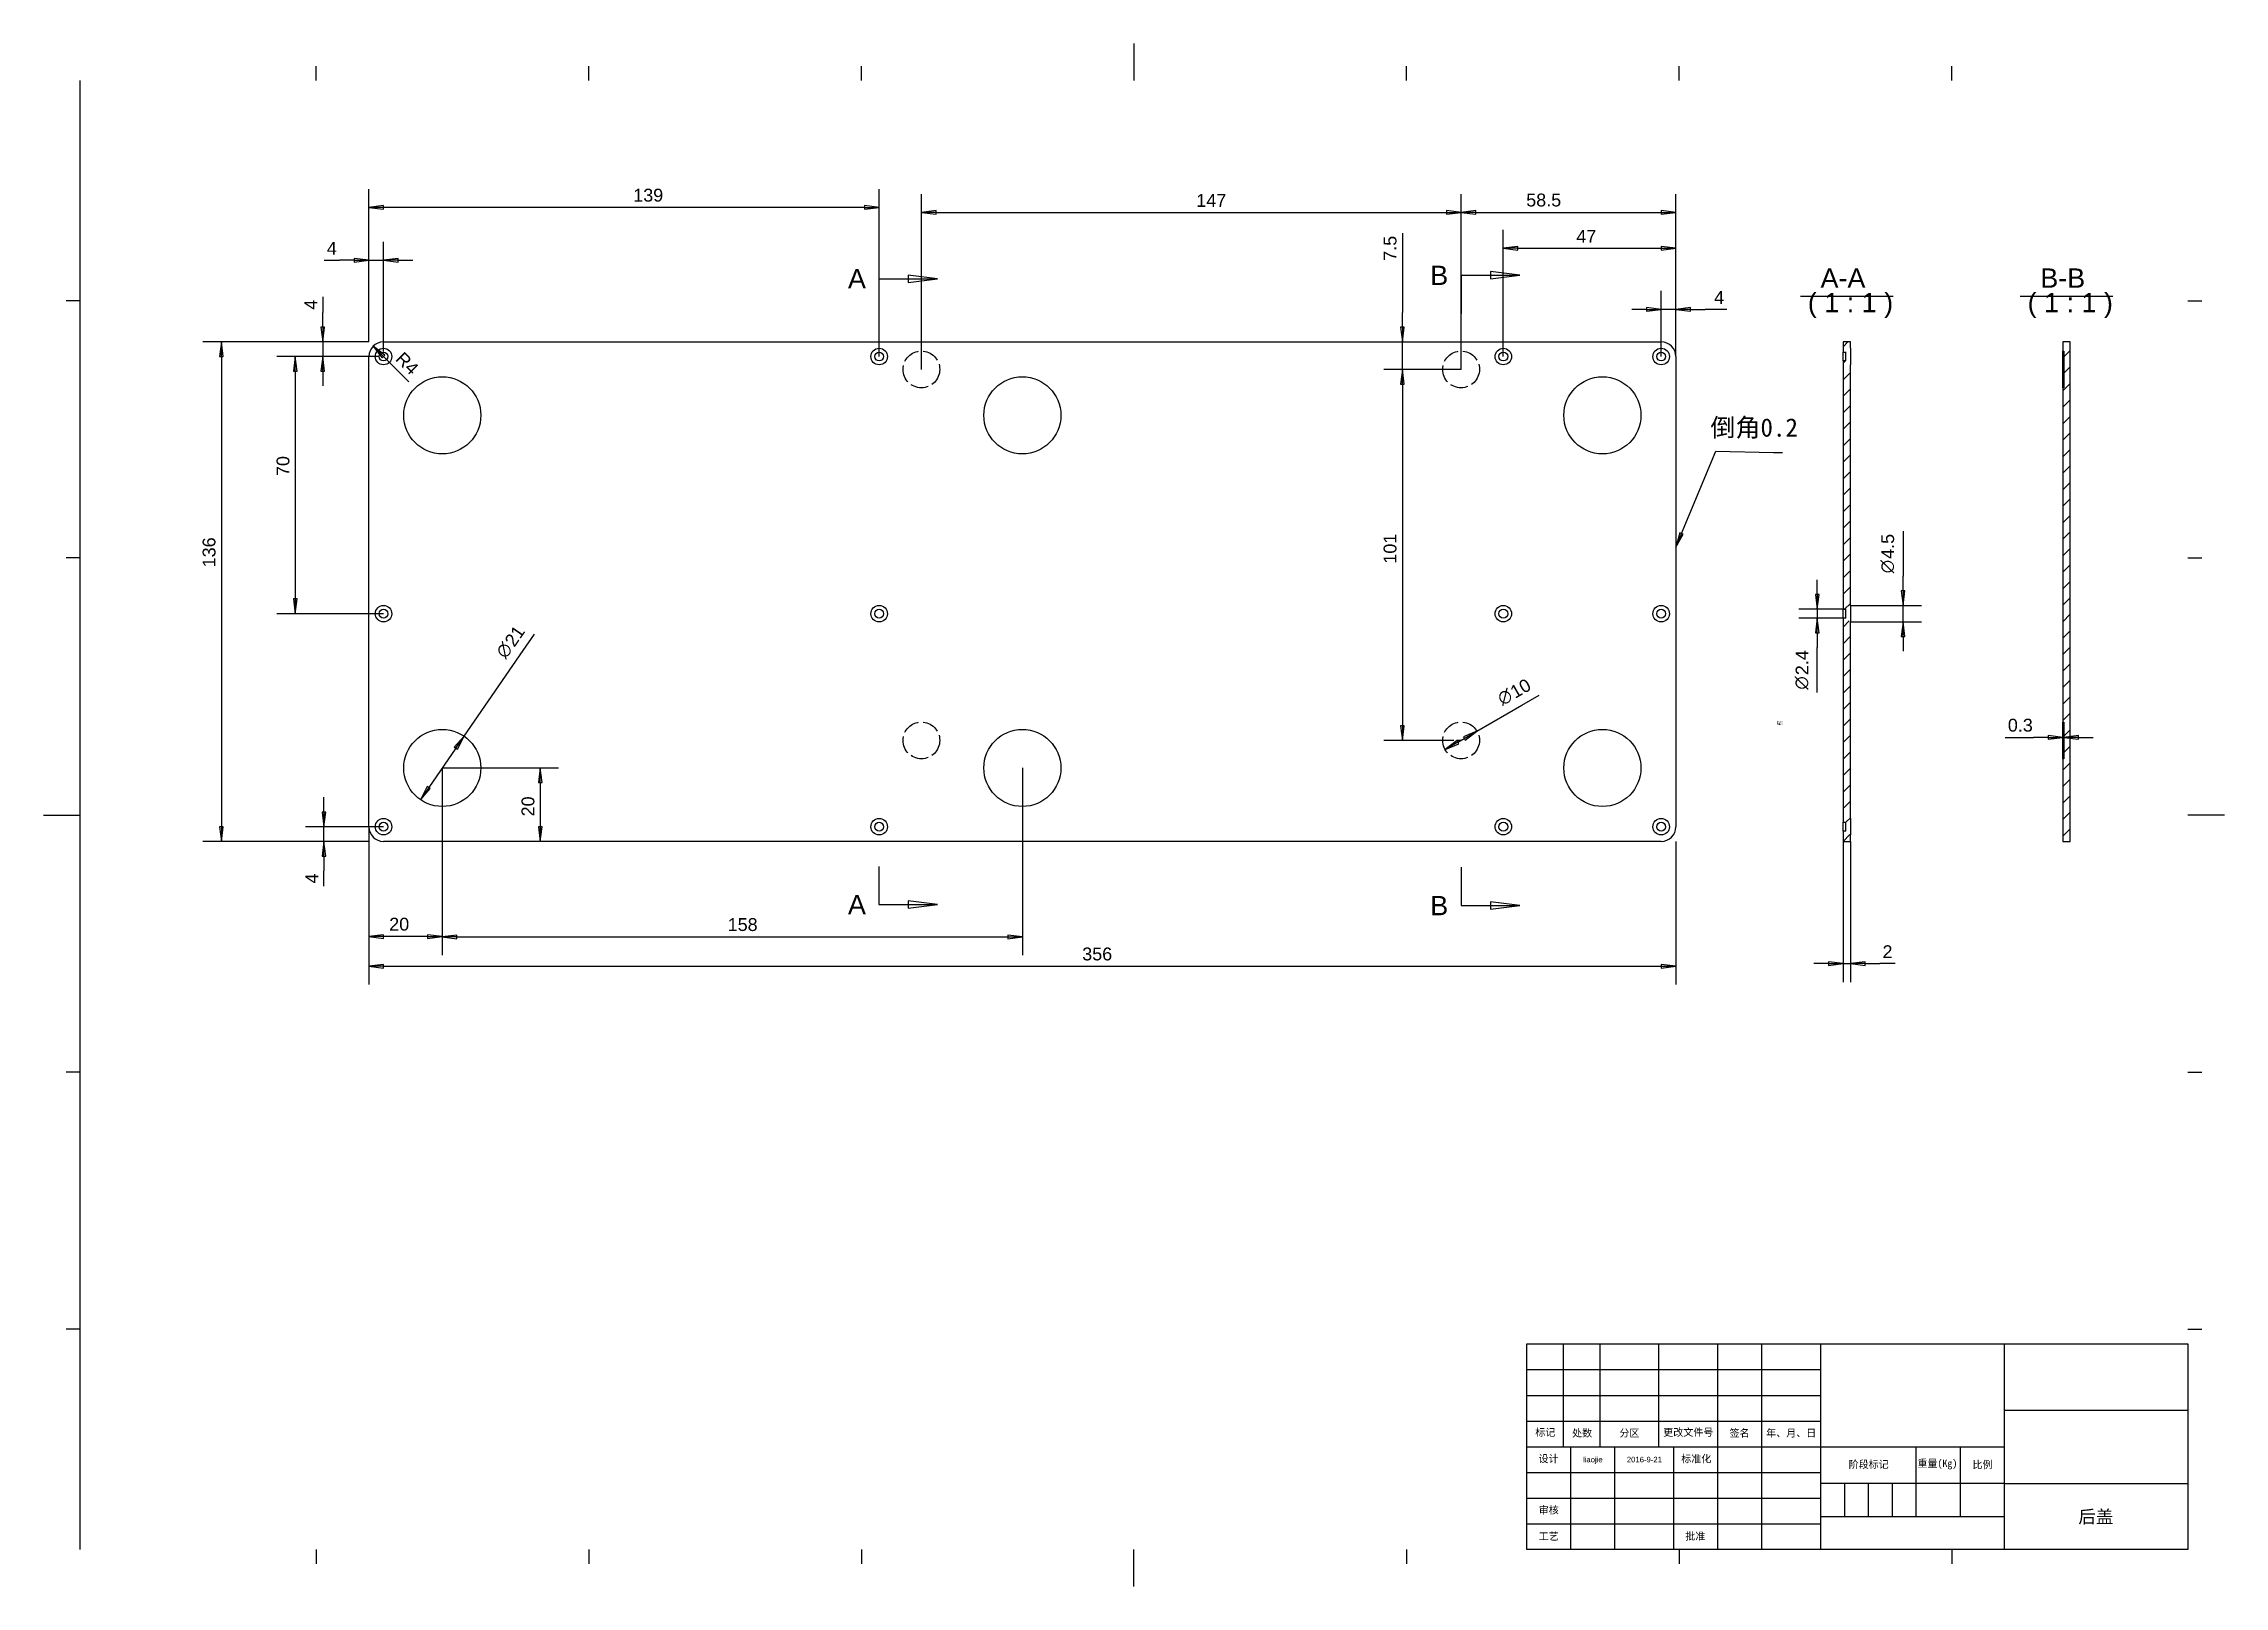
# Paper-space layout 'Layout1' of a CAD drawing. Extents: x 0 to 594, y 0 to 420.
import ezdxf
from ezdxf.enums import TextEntityAlignment as Align

# ---------------------------------------------------------------- set-up
doc = ezdxf.new("R2010")
doc.units = 0
doc.header["$LTSCALE"] = 0.4
doc.linetypes.add('ACAD_ISO02W100', pattern=[15, 12, -3])
doc.linetypes.add('ACAD_ISO04W100', pattern=[30, 24, -3, 0, -3])
doc.layers.get('0').update_dxf_attribs({"linetype": 'CONTINUOUS'})
for name, color, linetype in [('HATCH', 7, 'CONTINUOUS'), ('二维转换标题栏', 7, 'CONTINUOUS'), ('剖切线', 7, 'ACAD_ISO04W100'), ('可见边', 7, 'CONTINUOUS'), ('尺寸', 7, 'CONTINUOUS'), ('指引线', 7, 'CONTINUOUS'), ('草图线', 7, 'CONTINUOUS'), ('隐藏边', 7, 'ACAD_ISO02W100')]:
    doc.layers.add(name, color=color, linetype=linetype)
doc.styles.get("Standard").update_dxf_attribs({"font": 'ARIAL.TTF'})
doc.styles.add('当前-GB', font='ARIAL.TTF')
doc.styles.add('文本样式10', font='Aigdt___.ttf')
doc.styles.add('文本样式11', font='ARIAL.TTF')
doc.styles.add('文本样式7', font='ARIAL.TTF')
doc.styles.add('默认-GB', font='SimSun.ttf', dxfattribs={"height": 5})
pattern_1 = [(45, (0, 0), (-2.245064, 2.245064), [])]

# ---------------------------------------------------------------- blocks, each defined once
blk = doc.blocks.new('DEFAULT_BORDER')
at = {"layer": '草图线', "color": 7, "linetype": 'CONTINUOUS'}
for points in [[(297, 420), (297, 410)], [(10, 10), (10, 410)], [(74.25, 410), (74.25, 413.9)], [(148.5, 410), (148.5, 413.9)], [(222.75, 410), (222.75, 413.9)], [(371.25, 410), (371.25, 413.9)], [(445.5, 410), (445.5, 413.9)], [(519.75, 410), (519.75, 413.9)], [(10, 350), (6.1, 350)], [(584, 350), (587.9, 350)], [(10, 280), (6.1, 280)], [(584, 280), (587.9, 280)], [(0, 210), (10, 210)], [(594, 210), (584, 210)], [(10, 140), (6.1, 140)], [(584, 140), (587.9, 140)], [(10, 70), (6.1, 70)], [(584, 70), (587.9, 70)], [(74.25, 10), (74.25, 6.1)], [(148.5, 10), (148.5, 6.1)], [(222.75, 10), (222.75, 6.1)], [(297, 0), (297, 10)], [(371.25, 10), (371.25, 6.1)], [(445.5, 10), (445.5, 6.1)], [(519.75, 10), (519.75, 6.1)]]:
    blk.add_lwpolyline(points, dxfattribs=at).dxf.unprotected_set("ltscale", 0)
blk = doc.blocks.new('GB1', base_point=(288.82, 65.23))
at = {"layer": '二维转换标题栏', "linetype": 'CONTINUOUS'}
for p, q in [((198.82, 93.23), (378.82, 93.23)), ((198.82, 37.23), (198.82, 93.23)), ((208.82, 65.23), (208.82, 93.23)), ((218.82, 65.23), (218.82, 93.23)), ((234.82, 65.23), (234.82, 93.23)), ((250.82, 65.23), (250.82, 93.23)), ((262.82, 65.23), (262.82, 93.23)), ((278.82, 93.23), (278.82, 37.23)), ((328.82, 93.23), (328.82, 37.23)), ((378.82, 93.23), (378.82, 37.23)), ((198.82, 86.23), (278.82, 86.23)), ((198.82, 79.23), (278.82, 79.23)), ((198.82, 72.23), (278.82, 72.23)), ((328.82, 75.23), (378.82, 75.23)), ((198.82, 65.23), (278.82, 65.23)), ((210.82, 37.23), (210.82, 65.23)), ((222.82, 37.23), (222.82, 65.23)), ((238.82, 37.23), (238.82, 65.23)), ((250.82, 37.23), (250.82, 65.23)), ((262.82, 37.23), (262.82, 65.23)), ((278.82, 65.23), (328.82, 65.23)), ((304.82, 65.23), (304.82, 46.23)), ((316.82, 65.23), (316.82, 46.23)), ((198.82, 58.23), (278.82, 58.23)), ((328.82, 55.23), (278.82, 55.23)), ((285.32, 55.23), (285.32, 46.23)), ((291.82, 55.23), (291.82, 46.23)), ((298.32, 55.23), (298.32, 46.23)), ((328.82, 55.23), (378.82, 55.23)), ((198.82, 51.23), (278.82, 51.23)), ((198.82, 44.23), (278.82, 44.23)), ((278.82, 46.23), (328.82, 46.23)), ((378.82, 37.23), (198.82, 37.23))]:
    blk.add_line(p, q, dxfattribs=at)
at = {"color": 7, "style": '当前-GB'}
for tag, height, p in [('单位', 3.5, (353.82, 84.29)), ('名称', 3.5, (353.82, 65.32)), ('设计', 1.5, (216.8, 61.75)), ('创建日期', 1.5, (230.84, 61.75)), ('StandardBy', 1.5, (256.8, 61.77)), ('StandardDate', 1.5, (270.8, 61.77)), ('审核', 1.5, (216.72, 47.81)), ('审核日期', 1.5, (230.84, 47.89)), ('代号', 3.5, (353.82, 46.2)), ('工程批准', 1.5, (256.83, 40.87)), ('工程批准日期', 1.5, (270.79, 40.79))]:
    blk.add_attdef(tag, text='', height=height, dxfattribs=at).set_placement(p, align=Align.MIDDLE_CENTER)
at = {"layer": '二维转换标题栏', "color": 7, "attachment_point": 5, "style": '当前-GB'}
for s, insert, char_height, width in [('\\f宋体|b0|i0;\\W1.00;\\H2.0000;\\l标记\\fArial|b0|i0;\\W1.00;\\H1.4986;\\l', (203.86, 69.06), 1.4986, 9.7448), ('\\f宋体|b0|i0;\\W1.00;\\H2.0000;\\l处数\\fArial|b0|i0;\\W1.00;\\H1.4986;\\l', (213.88, 68.85), 1.4986, 9.8387), ('\\f宋体|b0|i0;\\W1.00;\\H2.0000;\\l分区\\fArial|b0|i0;\\W1.00;\\H1.4986;\\l', (226.76, 68.85), 1.4986, 15.5452), ('\\f宋体|b0|i0;\\W1.00;\\H2.0000;\\l更改文件号\\fArial|b0|i0;\\W1.00;\\H1.4986;\\l', (242.8, 69.05), 1.4986, 15.742), ('\\f宋体|b0|i0;\\W1.00;\\H2.0000;\\l签名\\fArial|b0|i0;\\W1.00;\\H1.4986;\\l', (256.77, 68.85), 1.4986, 11.8065), ('\\f宋体|b0|i0;\\W1.00;\\H2.0000;\\l年、月、日\\fArial|b0|i0;\\W1.00;\\H1.4986;\\l', (270.84, 68.85), 1.4986, 15.5452), ('\\f宋体|b0|i0;\\W1.00;\\H2.0000;\\l设计\\fArial|b0|i0;\\W1.00;\\H1.4986;\\l', (204.73, 61.86), 1.4986, 11.6097), ('\\f宋体|b0|i0;\\W1.00;\\H2.0000;\\l标准化\\fArial|b0|i0;\\W1.00;\\H1.4986;\\l', (244.97, 61.86), 1.4986, 11.8065), ('\\f宋体|b0|i0;\\W1.00;\\H2.0000;\\l阶段标记\\fArial|b0|i0;\\W1.00;\\H2.0066;\\l', (291.93, 60.32), 2.0066, 25.4993), ('\\f宋体|b0|i0;\\W1.00;\\H2.0000;\\l重量(Kg)\\fArial|b0|i0;\\W1.00;\\H2.0066;\\l', (310.65, 60.4), 2.0066, 11.62), ('\\f宋体|b0|i0;\\W1.00;\\H2.0000;\\l比例\\fArial|b0|i0;\\W1.00;\\H2.0066;\\l', (322.92, 60.24), 2.0066, 11.62), ('\\f宋体|b0|i0;\\W1.00;\\H2.0000;\\l审核\\fArial|b0|i0;\\W1.00;\\H1.4986;\\l', (204.78, 47.89), 1.4986, 11.62), ('\\f宋体|b0|i0;\\W1.00;\\H2.0000;\\l工艺\\fArial|b0|i0;\\W1.00;\\H1.4986;\\l', (204.78, 40.79), 1.4986, 11.62), ('\\f宋体|b0|i0;\\W1.00;\\H2.0000;\\l批准\\fArial|b0|i0;\\W1.00;\\H1.4986;\\l', (244.72, 40.79), 1.4986, 11.4586)]:
    blk.add_mtext(s, dxfattribs=dict(at, insert=insert, char_height=char_height, width=width))
blk = doc.blocks.new('二维转换剖视图0')
for points in [[(235.5, 355.01), (243.5, 356.01), (235.5, 357.01), (235.5, 355.01)], [(235.5, 184.61), (243.5, 185.61), (235.5, 186.61), (235.5, 184.61)]]:
    blk.add_solid(points)
at = {"layer": '剖切线', "linetype": 'CONTINUOUS'}
for p, q in [((243.5, 356.01), (235.5, 357.01)), ((235.5, 357.01), (235.5, 355.01)), ((227.5, 356.01), (227.5, 345.61)), ((227.5, 356.01), (235.5, 356.01)), ((235.5, 356.01), (243.5, 356.01)), ((235.5, 355.01), (243.5, 356.01)), ((227.5, 196.01), (227.5, 185.61)), ((227.5, 185.61), (235.5, 185.61)), ((243.5, 185.61), (235.5, 186.61)), ((235.5, 186.61), (235.5, 184.61)), ((235.5, 185.61), (243.5, 185.61)), ((235.5, 184.61), (243.5, 185.61))]:
    blk.add_line(p, q, dxfattribs=at).dxf.unprotected_set("ltscale", 0)
for points in [[(235.5, 355.01), (243.5, 356.01)], [(235.5, 184.61), (243.5, 185.61)]]:
    blk.add_lwpolyline(points, dxfattribs=at).dxf.unprotected_set("ltscale", 0)
blk = doc.blocks.new('二维转换符号1')
at = {"color": 18}
for points in [[(48.91, 334.81), (48.41, 338.81), (47.91, 334.81), (48.91, 334.81)], [(47.91, 206.81), (48.41, 202.81), (48.91, 206.81), (47.91, 206.81)]]:
    blk.add_solid(points, dxfattribs=at)
at = {"layer": '尺寸', "color": 7, "linetype": 'CONTINUOUS'}
for p, q in [((88.59, 338.81), (43.41, 338.81)), ((48.41, 338.81), (47.91, 334.81)), ((48.41, 334.81), (48.41, 338.81)), ((48.91, 334.81), (48.41, 338.81)), ((47.91, 334.81), (48.91, 334.81)), ((48.41, 334.81), (48.41, 206.81)), ((88.59, 202.81), (43.41, 202.81)), ((47.91, 206.81), (48.41, 202.81)), ((48.91, 206.81), (47.91, 206.81)), ((48.41, 206.81), (48.41, 202.81)), ((48.41, 202.81), (48.91, 206.81))]:
    blk.add_line(p, q, dxfattribs=at)
for points in [[(48.91, 334.81), (48.41, 338.81)], [(47.91, 206.81), (48.41, 202.81)]]:
    blk.add_lwpolyline(points, dxfattribs=at)
blk = doc.blocks.new('二维转换符号2')
at = {"color": 18}
for points in [[(92.59, 169.31), (88.59, 168.81), (92.59, 168.31), (92.59, 169.31)], [(440.59, 168.31), (444.59, 168.81), (440.59, 169.31), (440.59, 168.31)]]:
    blk.add_solid(points, dxfattribs=at)
at = {"layer": '尺寸', "color": 7, "linetype": 'CONTINUOUS'}
for p, q in [((88.59, 202.81), (88.59, 163.81)), ((444.59, 202.81), (444.59, 163.81)), ((92.59, 169.31), (88.59, 168.81)), ((92.59, 168.81), (88.59, 168.81)), ((88.59, 168.81), (92.59, 168.31)), ((92.59, 168.31), (92.59, 169.31)), ((92.59, 168.81), (440.59, 168.81)), ((444.59, 168.81), (440.59, 169.31)), ((440.59, 169.31), (440.59, 168.31)), ((440.59, 168.81), (444.59, 168.81)), ((440.59, 168.31), (444.59, 168.81))]:
    blk.add_line(p, q, dxfattribs=at)
for points in [[(92.59, 169.31), (88.59, 168.81)], [(440.59, 168.31), (444.59, 168.81)]]:
    blk.add_lwpolyline(points, dxfattribs=at)
blk = doc.blocks.new('二维转换符号3')
at = {"color": 18}
for points in [[(75.55, 342.81), (76.05, 338.81), (76.55, 342.81), (75.55, 342.81)], [(76.55, 330.81), (76.05, 334.81), (75.55, 330.81), (76.55, 330.81)]]:
    blk.add_solid(points, dxfattribs=at)
at = {"layer": '尺寸', "color": 7, "linetype": 'CONTINUOUS'}
for p, q in [((76.05, 351.03), (76.05, 346.81)), ((76.05, 342.81), (76.05, 346.81)), ((88.59, 338.81), (71.05, 338.81)), ((75.55, 342.81), (76.05, 338.81)), ((76.55, 342.81), (75.55, 342.81)), ((76.05, 342.81), (76.05, 338.81)), ((76.05, 338.81), (76.55, 342.81)), ((76.05, 338.81), (76.05, 334.81)), ((91.18, 334.81), (71.05, 334.81)), ((76.05, 334.81), (75.55, 330.81)), ((76.05, 330.81), (76.05, 334.81)), ((76.55, 330.81), (76.05, 334.81)), ((92.59, 334.81), (92.45, 334.81)), ((75.55, 330.81), (76.55, 330.81)), ((76.05, 330.81), (76.05, 326.81))]:
    blk.add_line(p, q, dxfattribs=at)
for points in [[(75.55, 342.81), (76.05, 338.81)], [(76.55, 330.81), (76.05, 334.81)]]:
    blk.add_lwpolyline(points, dxfattribs=at)
blk = doc.blocks.new('二维转换符号4')
at = {"color": 18}
for points in [[(75.83, 210.81), (76.33, 206.81), (76.83, 210.81), (75.83, 210.81)], [(76.83, 198.81), (76.33, 202.81), (75.83, 198.81), (76.83, 198.81)]]:
    blk.add_solid(points, dxfattribs=at)
at = {"layer": '尺寸', "color": 7, "linetype": 'CONTINUOUS'}
for p, q in [((76.33, 210.81), (76.33, 214.81)), ((75.83, 210.81), (76.33, 206.81)), ((76.83, 210.81), (75.83, 210.81)), ((76.33, 210.81), (76.33, 206.81)), ((76.33, 206.81), (76.83, 210.81)), ((92.59, 206.81), (71.33, 206.81)), ((88.59, 202.81), (71.33, 202.81)), ((76.33, 202.81), (75.83, 198.81)), ((76.33, 202.81), (76.33, 206.81)), ((76.33, 198.81), (76.33, 202.81)), ((76.83, 198.81), (76.33, 202.81)), ((75.83, 198.81), (76.83, 198.81)), ((76.33, 198.81), (76.33, 194.81)), ((76.33, 190.59), (76.33, 194.81))]:
    blk.add_line(p, q, dxfattribs=at)
for points in [[(75.83, 210.81), (76.33, 206.81)], [(76.83, 198.81), (76.33, 202.81)]]:
    blk.add_lwpolyline(points, dxfattribs=at)
blk = doc.blocks.new('二维转换符号5')
at = {"color": 18}
for points in [[(84.59, 360.53), (88.59, 361.03), (84.59, 361.53), (84.59, 360.53)], [(96.59, 361.53), (92.59, 361.03), (96.59, 360.53), (96.59, 361.53)]]:
    blk.add_solid(points, dxfattribs=at)
at = {"layer": '尺寸', "color": 7, "linetype": 'CONTINUOUS'}
for p, q in [((88.59, 338.81), (88.59, 366.03)), ((92.59, 336.23), (92.59, 366.03)), ((76.38, 361.03), (80.59, 361.03)), ((84.59, 361.03), (80.59, 361.03)), ((88.59, 361.03), (84.59, 361.53)), ((84.59, 361.53), (84.59, 360.53)), ((84.59, 361.03), (88.59, 361.03)), ((84.59, 360.53), (88.59, 361.03)), ((88.59, 361.03), (92.59, 361.03)), ((96.59, 361.53), (92.59, 361.03)), ((96.59, 361.03), (92.59, 361.03)), ((92.59, 361.03), (96.59, 360.53)), ((96.59, 360.53), (96.59, 361.53)), ((96.59, 361.03), (100.59, 361.03)), ((92.59, 334.81), (92.59, 334.95))]:
    blk.add_line(p, q, dxfattribs=at)
for points in [[(84.59, 360.53), (88.59, 361.03)], [(96.59, 361.53), (92.59, 361.03)]]:
    blk.add_lwpolyline(points, dxfattribs=at)
blk = doc.blocks.new('二维转换符号6')
at = {"color": 18}
for points in [[(436.59, 347.16), (440.59, 347.66), (436.59, 348.16), (436.59, 347.16)], [(448.59, 348.16), (444.59, 347.66), (448.59, 347.16), (448.59, 348.16)]]:
    blk.add_solid(points, dxfattribs=at)
at = {"layer": '尺寸', "color": 7, "linetype": 'CONTINUOUS'}
for p, q in [((440.59, 334.81), (440.59, 352.66)), ((444.59, 338.81), (444.59, 352.66)), ((436.59, 347.66), (432.59, 347.66)), ((440.59, 347.66), (436.59, 348.16)), ((436.59, 348.16), (436.59, 347.16)), ((436.59, 347.66), (440.59, 347.66)), ((436.59, 347.16), (440.59, 347.66)), ((444.59, 347.66), (440.59, 347.66)), ((448.59, 348.16), (444.59, 347.66)), ((448.59, 347.66), (444.59, 347.66)), ((444.59, 347.66), (448.59, 347.16)), ((448.59, 347.16), (448.59, 348.16)), ((448.59, 347.66), (452.59, 347.66)), ((458.49, 347.66), (452.59, 347.66))]:
    blk.add_line(p, q, dxfattribs=at)
for points in [[(436.59, 347.16), (440.59, 347.66)], [(448.59, 348.16), (444.59, 347.66)]]:
    blk.add_lwpolyline(points, dxfattribs=at)
blk = doc.blocks.new('二维转换符号7')
at = {"color": 18}
for points in [[(401.59, 364.78), (397.59, 364.28), (401.59, 363.78), (401.59, 364.78)], [(440.59, 363.78), (444.59, 364.28), (440.59, 364.78), (440.59, 363.78)]]:
    blk.add_solid(points, dxfattribs=at)
at = {"layer": '尺寸', "color": 7, "linetype": 'CONTINUOUS'}
for p, q in [((397.59, 334.81), (397.59, 369.28)), ((444.59, 338.81), (444.59, 369.28)), ((401.59, 364.78), (397.59, 364.28)), ((401.59, 364.28), (397.59, 364.28)), ((397.59, 364.28), (401.59, 363.78)), ((401.59, 363.78), (401.59, 364.78)), ((401.59, 364.28), (440.59, 364.28)), ((444.59, 364.28), (440.59, 364.78)), ((440.59, 364.78), (440.59, 363.78)), ((440.59, 364.28), (444.59, 364.28)), ((440.59, 363.78), (444.59, 364.28))]:
    blk.add_line(p, q, dxfattribs=at)
for points in [[(401.59, 364.78), (397.59, 364.28)], [(440.59, 363.78), (444.59, 364.28)]]:
    blk.add_lwpolyline(points, dxfattribs=at)
blk = doc.blocks.new('二维转换符号8')
at = {"color": 18}
for points in [[(92.59, 375.89), (88.59, 375.39), (92.59, 374.89), (92.59, 375.89)], [(223.59, 374.89), (227.59, 375.39), (223.59, 375.89), (223.59, 374.89)]]:
    blk.add_solid(points, dxfattribs=at)
at = {"layer": '尺寸', "color": 7, "linetype": 'CONTINUOUS'}
for p, q in [((88.59, 338.81), (88.59, 380.39)), ((227.59, 334.81), (227.59, 380.39)), ((92.59, 375.89), (88.59, 375.39)), ((92.59, 375.39), (88.59, 375.39)), ((88.59, 375.39), (92.59, 374.89)), ((92.59, 374.89), (92.59, 375.89)), ((223.59, 375.39), (92.59, 375.39)), ((227.59, 375.39), (223.59, 375.89)), ((223.59, 375.89), (223.59, 374.89)), ((223.59, 375.39), (227.59, 375.39)), ((223.59, 374.89), (227.59, 375.39))]:
    blk.add_line(p, q, dxfattribs=at)
for points in [[(92.59, 375.89), (88.59, 375.39)], [(223.59, 374.89), (227.59, 375.39)]]:
    blk.add_lwpolyline(points, dxfattribs=at)
blk = doc.blocks.new('二维转换符号9')
at = {"color": 18}
for points in [[(69.05, 330.81), (68.55, 334.81), (68.05, 330.81), (69.05, 330.81)], [(68.05, 268.81), (68.55, 264.81), (69.05, 268.81), (68.05, 268.81)]]:
    blk.add_solid(points, dxfattribs=at)
at = {"layer": '尺寸', "color": 7, "linetype": 'CONTINUOUS'}
for p, q in [((91.18, 334.81), (63.55, 334.81)), ((68.55, 334.81), (68.05, 330.81)), ((68.55, 330.81), (68.55, 334.81)), ((69.05, 330.81), (68.55, 334.81)), ((92.59, 334.81), (92.45, 334.81)), ((68.05, 330.81), (69.05, 330.81)), ((68.55, 330.81), (68.55, 268.81)), ((68.05, 268.81), (68.55, 264.81)), ((69.05, 268.81), (68.05, 268.81)), ((68.55, 268.81), (68.55, 264.81)), ((68.55, 264.81), (69.05, 268.81)), ((92.59, 264.81), (63.55, 264.81))]:
    blk.add_line(p, q, dxfattribs=at)
for points in [[(69.05, 330.81), (68.55, 334.81)], [(68.05, 268.81), (68.55, 264.81)]]:
    blk.add_lwpolyline(points, dxfattribs=at)
blk = doc.blocks.new('二维转换符号10')
at = {"color": 18}
blk.add_solid([(92.95, 335.17), (89.77, 337.64), (92.24, 334.46), (92.95, 335.17)], dxfattribs=at)
at = {"layer": '尺寸', "color": 7, "linetype": 'CONTINUOUS'}
for p, q in [((92.59, 334.81), (89.77, 337.64)), ((92.95, 335.17), (89.77, 337.64)), ((89.77, 337.64), (92.24, 334.46)), ((92.24, 334.46), (92.95, 335.17)), ((92.59, 334.81), (96.74, 330.66)), ((96.74, 330.66), (99.48, 327.92))]:
    blk.add_line(p, q, dxfattribs=at)
blk.add_lwpolyline([(92.95, 335.17), (89.77, 337.64)], dxfattribs=at)
blk = doc.blocks.new('二维转换符号11')
at = {"color": 18}
for points in [[(482.6, 270.01), (483.1, 266.01), (483.6, 270.01), (482.6, 270.01)], [(483.6, 259.61), (483.1, 263.61), (482.6, 259.61), (483.6, 259.61)]]:
    blk.add_solid(points, dxfattribs=at)
at = {"layer": '尺寸', "color": 7, "linetype": 'CONTINUOUS'}
for p, q in [((483.1, 270.01), (483.1, 274.01)), ((482.6, 270.01), (483.1, 266.01)), ((483.6, 270.01), (482.6, 270.01)), ((483.1, 270.01), (483.1, 266.01)), ((483.1, 266.01), (483.6, 270.01)), ((490.92, 266.01), (478.1, 266.01)), ((490.92, 263.61), (478.1, 263.61)), ((483.1, 263.61), (482.6, 259.61)), ((483.1, 266.01), (483.1, 263.61)), ((483.1, 259.61), (483.1, 263.61)), ((483.6, 259.61), (483.1, 263.61)), ((482.6, 259.61), (483.6, 259.61)), ((483.1, 259.61), (483.1, 255.61)), ((483.1, 243.39), (483.1, 255.61))]:
    blk.add_line(p, q, dxfattribs=at)
for points in [[(482.6, 270.01), (483.1, 266.01)], [(483.6, 259.61), (483.1, 263.61)]]:
    blk.add_lwpolyline(points, dxfattribs=at)
blk = doc.blocks.new('二维转换符号12')
at = {"color": 18}
for points in [[(505.97, 271.06), (506.47, 267.06), (506.97, 271.06), (505.97, 271.06)], [(506.97, 258.56), (506.47, 262.56), (505.97, 258.56), (506.97, 258.56)]]:
    blk.add_solid(points, dxfattribs=at)
at = {"layer": '尺寸', "color": 7, "linetype": 'CONTINUOUS'}
for p, q in [((506.47, 287.28), (506.47, 275.06)), ((506.47, 271.06), (506.47, 275.06)), ((505.97, 271.06), (506.47, 267.06)), ((506.97, 271.06), (505.97, 271.06)), ((506.47, 271.06), (506.47, 267.06)), ((506.47, 267.06), (506.97, 271.06)), ((492.13, 267.06), (511.47, 267.06)), ((492.13, 262.56), (511.47, 262.56)), ((506.47, 262.56), (505.97, 258.56)), ((506.47, 262.56), (506.47, 267.06)), ((506.47, 258.56), (506.47, 262.56)), ((506.97, 258.56), (506.47, 262.56)), ((505.97, 258.56), (506.97, 258.56)), ((506.47, 258.56), (506.47, 254.56))]:
    blk.add_line(p, q, dxfattribs=at)
for points in [[(505.97, 271.06), (506.47, 267.06)], [(506.97, 258.56), (506.47, 262.56)]]:
    blk.add_lwpolyline(points, dxfattribs=at)
blk = doc.blocks.new('二维转换符号13')
at = {"color": 18}
for points in [[(92.59, 177.42), (88.59, 176.92), (92.59, 176.42), (92.59, 177.42)], [(104.59, 176.42), (108.59, 176.92), (104.59, 177.42), (104.59, 176.42)]]:
    blk.add_solid(points, dxfattribs=at)
at = {"layer": '尺寸', "color": 7, "linetype": 'CONTINUOUS'}
for p, q in [((108.59, 222.81), (108.59, 171.92)), ((88.59, 206.81), (88.59, 171.92)), ((92.59, 177.42), (88.59, 176.92)), ((92.59, 176.92), (88.59, 176.92)), ((88.59, 176.92), (92.59, 176.42)), ((92.59, 176.42), (92.59, 177.42)), ((104.59, 176.92), (92.59, 176.92)), ((108.59, 176.92), (104.59, 177.42)), ((104.59, 177.42), (104.59, 176.42)), ((104.59, 176.92), (108.59, 176.92)), ((104.59, 176.42), (108.59, 176.92))]:
    blk.add_line(p, q, dxfattribs=at)
for points in [[(92.59, 177.42), (88.59, 176.92)], [(104.59, 176.42), (108.59, 176.92)]]:
    blk.add_lwpolyline(points, dxfattribs=at)
blk = doc.blocks.new('二维转换符号14')
at = {"color": 18}
for points in [[(135.78, 218.81), (135.28, 222.81), (134.78, 218.81), (135.78, 218.81)], [(134.78, 206.81), (135.28, 202.81), (135.78, 206.81), (134.78, 206.81)]]:
    blk.add_solid(points, dxfattribs=at)
at = {"layer": '尺寸', "color": 7, "linetype": 'CONTINUOUS'}
for p, q in [((108.59, 222.81), (140.28, 222.81)), ((135.28, 222.81), (134.78, 218.81)), ((135.28, 218.81), (135.28, 222.81)), ((135.78, 218.81), (135.28, 222.81)), ((134.78, 218.81), (135.78, 218.81)), ((135.28, 218.81), (135.28, 206.81)), ((134.78, 206.81), (135.28, 202.81)), ((135.78, 206.81), (134.78, 206.81)), ((135.28, 206.81), (135.28, 202.81)), ((135.28, 202.81), (135.78, 206.81))]:
    blk.add_line(p, q, dxfattribs=at)
for points in [[(135.78, 218.81), (135.28, 222.81)], [(134.78, 206.81), (135.28, 202.81)]]:
    blk.add_lwpolyline(points, dxfattribs=at)
blk = doc.blocks.new('二维转换符号15')
at = {"color": 18}
for points in [[(112.69, 227.88), (114.55, 231.46), (111.87, 228.45), (112.69, 227.88)], [(104.5, 217.74), (102.64, 214.16), (105.32, 217.17), (104.5, 217.74)]]:
    blk.add_solid(points, dxfattribs=at)
at = {"layer": '尺寸', "color": 7, "linetype": 'CONTINUOUS'}
for p, q in [((130.6, 254.77), (133.68, 259.25)), ((114.55, 231.46), (130.6, 254.77)), ((112.28, 228.17), (104.91, 217.46)), ((114.55, 231.46), (111.87, 228.45)), ((111.87, 228.45), (112.69, 227.88)), ((112.28, 228.17), (114.55, 231.46)), ((112.69, 227.88), (114.55, 231.46)), ((104.5, 217.74), (102.64, 214.16)), ((104.91, 217.46), (102.64, 214.16)), ((102.64, 214.16), (105.32, 217.17)), ((105.32, 217.17), (104.5, 217.74))]:
    blk.add_line(p, q, dxfattribs=at)
for points in [[(112.69, 227.88), (114.55, 231.46)], [(104.5, 217.74), (102.64, 214.16)]]:
    blk.add_lwpolyline(points, dxfattribs=at)
blk = doc.blocks.new('二维转换符号16')
at = {"color": 18}
for points in [[(112.59, 177.31), (108.59, 176.81), (112.59, 176.31), (112.59, 177.31)], [(262.59, 176.31), (266.59, 176.81), (262.59, 177.31), (262.59, 176.31)]]:
    blk.add_solid(points, dxfattribs=at)
at = {"layer": '尺寸', "color": 7, "linetype": 'CONTINUOUS'}
for p, q in [((108.59, 222.81), (108.59, 171.81)), ((266.59, 222.81), (266.59, 171.81)), ((112.59, 177.31), (108.59, 176.81)), ((112.59, 176.81), (108.59, 176.81)), ((108.59, 176.81), (112.59, 176.31)), ((112.59, 176.31), (112.59, 177.31)), ((112.59, 176.81), (262.59, 176.81)), ((266.59, 176.81), (262.59, 177.31)), ((262.59, 177.31), (262.59, 176.31)), ((262.59, 176.81), (266.59, 176.81)), ((262.59, 176.31), (266.59, 176.81))]:
    blk.add_line(p, q, dxfattribs=at)
for points in [[(112.59, 177.31), (108.59, 176.81)], [(262.59, 176.31), (266.59, 176.81)]]:
    blk.add_lwpolyline(points, dxfattribs=at)
blk = doc.blocks.new('二维转换符号17')
at = {"color": 18}
for points in [[(243.09, 374.56), (239.09, 374.06), (243.09, 373.56), (243.09, 374.56)], [(382.09, 373.56), (386.09, 374.06), (382.09, 374.56), (382.09, 373.56)]]:
    blk.add_solid(points, dxfattribs=at)
at = {"layer": '尺寸', "color": 7, "linetype": 'CONTINUOUS'}
for p, q in [((239.09, 331.31), (239.09, 379.06)), ((243.09, 374.56), (239.09, 374.06)), ((243.09, 373.56), (243.09, 374.56)), ((386.09, 374.06), (382.09, 374.56)), ((382.09, 374.56), (382.09, 373.56)), ((386.09, 331.31), (386.09, 379.06)), ((243.09, 374.06), (239.09, 374.06)), ((239.09, 374.06), (243.09, 373.56)), ((243.09, 374.06), (382.09, 374.06)), ((382.09, 374.06), (386.09, 374.06)), ((382.09, 373.56), (386.09, 374.06))]:
    blk.add_line(p, q, dxfattribs=at)
for points in [[(243.09, 374.56), (239.09, 374.06)], [(382.09, 373.56), (386.09, 374.06)]]:
    blk.add_lwpolyline(points, dxfattribs=at)
blk = doc.blocks.new('二维转换符号18')
at = {"color": 18}
for points in [[(370.59, 327.31), (370.09, 331.31), (369.59, 327.31), (370.59, 327.31)], [(369.59, 234.31), (370.09, 230.31), (370.59, 234.31), (369.59, 234.31)]]:
    blk.add_solid(points, dxfattribs=at)
at = {"layer": '尺寸', "color": 7, "linetype": 'CONTINUOUS'}
for p, q in [((386.09, 331.31), (365.09, 331.31)), ((370.09, 331.31), (369.59, 327.31)), ((369.59, 327.31), (370.59, 327.31)), ((370.09, 327.31), (370.09, 331.31)), ((370.59, 327.31), (370.09, 331.31)), ((370.09, 327.31), (370.09, 234.31)), ((369.59, 234.31), (370.09, 230.31)), ((370.59, 234.31), (369.59, 234.31)), ((370.09, 234.31), (370.09, 230.31)), ((370.09, 230.31), (370.59, 234.31)), ((384.09, 230.31), (365.09, 230.31)), ((386.09, 230.31), (384.82, 230.31))]:
    blk.add_line(p, q, dxfattribs=at)
for points in [[(370.59, 327.31), (370.09, 331.31)], [(369.59, 234.31), (370.09, 230.31)]]:
    blk.add_lwpolyline(points, dxfattribs=at)
blk = doc.blocks.new('二维转换符号19')
at = {"color": 18}
for points in [[(369.59, 342.81), (370.09, 338.81), (370.59, 342.81), (369.59, 342.81)], [(370.59, 327.31), (370.09, 331.31), (369.59, 327.31), (370.59, 327.31)]]:
    blk.add_solid(points, dxfattribs=at)
at = {"layer": '尺寸', "color": 7, "linetype": 'CONTINUOUS'}
for p, q in [((370.09, 368.43), (370.09, 346.81)), ((370.09, 342.81), (370.09, 346.81)), ((369.59, 342.81), (370.09, 338.81)), ((370.59, 342.81), (369.59, 342.81)), ((370.09, 342.81), (370.09, 338.81)), ((370.09, 338.81), (370.59, 342.81)), ((370.09, 331.31), (370.09, 338.81)), ((386.09, 331.31), (365.09, 331.31)), ((370.09, 331.31), (369.59, 327.31)), ((369.59, 327.31), (370.59, 327.31)), ((370.09, 327.31), (370.09, 331.31)), ((370.59, 327.31), (370.09, 331.31)), ((370.09, 327.31), (370.09, 323.31))]:
    blk.add_line(p, q, dxfattribs=at)
for points in [[(369.59, 342.81), (370.09, 338.81)], [(370.59, 327.31), (370.09, 331.31)]]:
    blk.add_lwpolyline(points, dxfattribs=at)
blk = doc.blocks.new('二维转换符号20')
at = {"color": 18}
for points in [[(390.09, 374.56), (386.09, 374.06), (390.09, 373.56), (390.09, 374.56)], [(440.59, 373.56), (444.59, 374.06), (440.59, 374.56), (440.59, 373.56)]]:
    blk.add_solid(points, dxfattribs=at)
at = {"layer": '尺寸', "color": 7, "linetype": 'CONTINUOUS'}
for p, q in [((386.09, 331.31), (386.09, 379.06)), ((390.09, 374.56), (386.09, 374.06)), ((390.09, 373.56), (390.09, 374.56)), ((444.59, 374.06), (440.59, 374.56)), ((440.59, 374.56), (440.59, 373.56)), ((444.59, 334.81), (444.59, 379.06)), ((390.09, 374.06), (386.09, 374.06)), ((386.09, 374.06), (390.09, 373.56)), ((390.09, 374.06), (440.59, 374.06)), ((440.59, 374.06), (444.59, 374.06)), ((440.59, 373.56), (444.59, 374.06))]:
    blk.add_line(p, q, dxfattribs=at)
for points in [[(390.09, 374.56), (386.09, 374.06)], [(440.59, 373.56), (444.59, 374.06)]]:
    blk.add_lwpolyline(points, dxfattribs=at)
blk = doc.blocks.new('二维转换剖视图1')
for points in [[(394.1, 355.93), (402.1, 356.93), (394.1, 357.93), (394.1, 355.93)], [(394.1, 184.33), (402.1, 185.33), (394.1, 186.33), (394.1, 184.33)]]:
    blk.add_solid(points)
at = {"layer": '剖切线', "linetype": 'CONTINUOUS'}
for p, q in [((386.1, 356.93), (386.1, 346.42)), ((386.1, 356.93), (394.1, 356.93)), ((402.1, 356.93), (394.1, 357.93)), ((394.1, 357.93), (394.1, 355.93)), ((394.1, 356.93), (402.1, 356.93)), ((394.1, 355.93), (402.1, 356.93)), ((386.1, 195.84), (386.1, 185.33)), ((386.1, 185.33), (394.1, 185.33)), ((402.1, 185.33), (394.1, 186.33)), ((394.1, 186.33), (394.1, 184.33)), ((394.1, 185.33), (402.1, 185.33)), ((394.1, 184.33), (402.1, 185.33))]:
    blk.add_line(p, q, dxfattribs=at).dxf.unprotected_set("ltscale", 0)
for points in [[(394.1, 355.93), (402.1, 356.93)], [(394.1, 184.33), (402.1, 185.33)]]:
    blk.add_lwpolyline(points, dxfattribs=at).dxf.unprotected_set("ltscale", 0)
blk = doc.blocks.new('二维转换符号21')
at = {"color": 18}
for points in [[(546, 230.6), (550, 231.1), (546, 231.6), (546, 230.6)], [(554.3, 231.6), (550.3, 231.1), (554.3, 230.6), (554.3, 231.6)]]:
    blk.add_solid(points, dxfattribs=at)
at = {"layer": '尺寸', "color": 7, "linetype": 'CONTINUOUS'}
for p, q in [((534.27, 231.1), (542, 231.1)), ((546, 231.1), (542, 231.1)), ((550, 231.1), (546, 231.6)), ((546, 231.6), (546, 230.6)), ((546, 231.1), (550, 231.1)), ((546, 230.6), (550, 231.1)), ((550.3, 231.1), (550, 231.1)), ((554.3, 231.6), (550.3, 231.1)), ((554.3, 231.1), (550.3, 231.1)), ((550.3, 231.1), (554.3, 230.6)), ((554.3, 230.6), (554.3, 231.6)), ((554.3, 231.1), (558.3, 231.1))]:
    blk.add_line(p, q, dxfattribs=at)
for points in [[(546, 230.6), (550, 231.1)], [(554.3, 231.6), (550.3, 231.1)]]:
    blk.add_lwpolyline(points, dxfattribs=at)
blk = doc.blocks.new('二维转换符号22')
at = {"color": 18}
for points in [[(387.21, 230.38), (390.42, 232.81), (386.71, 231.24), (387.21, 230.38)], [(384.98, 230.24), (381.76, 227.81), (385.48, 229.38), (384.98, 230.24)]]:
    blk.add_solid(points, dxfattribs=at)
at = {"layer": '尺寸', "color": 7, "linetype": 'CONTINUOUS'}
for p, q in [((390.42, 232.81), (402.66, 239.88)), ((402.66, 239.88), (407.36, 242.59)), ((390.42, 232.81), (386.71, 231.24)), ((386.96, 230.81), (390.42, 232.81)), ((387.21, 230.38), (390.42, 232.81)), ((384.98, 230.24), (381.76, 227.81)), ((385.23, 229.81), (381.76, 227.81)), ((381.76, 227.81), (385.48, 229.38)), ((385.48, 229.38), (384.98, 230.24)), ((385.23, 229.81), (386.96, 230.81)), ((386.71, 231.24), (387.21, 230.38))]:
    blk.add_line(p, q, dxfattribs=at)
for points in [[(387.21, 230.38), (390.42, 232.81)], [(384.98, 230.24), (381.76, 227.81)]]:
    blk.add_lwpolyline(points, dxfattribs=at)
blk = doc.blocks.new('二维转换符号23')
at = {"color": 18}
for points in [[(486.13, 169.03), (490.13, 169.53), (486.13, 170.03), (486.13, 169.03)], [(496.13, 170.03), (492.13, 169.53), (496.13, 169.03), (496.13, 170.03)]]:
    blk.add_solid(points, dxfattribs=at)
at = {"layer": '尺寸', "color": 7, "linetype": 'CONTINUOUS'}
for p, q in [((490.13, 202.81), (490.13, 164.53)), ((492.13, 202.81), (492.13, 164.53)), ((486.13, 169.53), (482.13, 169.53)), ((490.13, 169.53), (486.13, 170.03)), ((486.13, 170.03), (486.13, 169.03)), ((486.13, 169.53), (490.13, 169.53)), ((486.13, 169.03), (490.13, 169.53)), ((490.13, 169.53), (492.13, 169.53)), ((496.13, 170.03), (492.13, 169.53)), ((496.13, 169.53), (492.13, 169.53)), ((492.13, 169.53), (496.13, 169.03)), ((496.13, 169.03), (496.13, 170.03)), ((496.13, 169.53), (500.13, 169.53)), ((504.35, 169.53), (500.13, 169.53))]:
    blk.add_line(p, q, dxfattribs=at)
for points in [[(486.13, 169.03), (490.13, 169.53)], [(496.13, 170.03), (492.13, 169.53)]]:
    blk.add_lwpolyline(points, dxfattribs=at)
blk = doc.blocks.new('二维转换符号24')
at = {"color": 18}
blk.add_solid([(445.67, 286.85), (444.59, 282.96), (446.59, 286.46), (445.67, 286.85)], dxfattribs=at)
at = {"layer": '指引线', "color": 7, "linetype": 'CONTINUOUS'}
for p, q in [((446.13, 286.66), (455.44, 309.07)), ((455.44, 309.07), (471.18, 308.71)), ((471.18, 308.71), (473.68, 308.71)), ((445.67, 286.85), (444.59, 282.96)), ((446.13, 286.66), (444.59, 282.96)), ((444.59, 282.96), (446.59, 286.46)), ((446.59, 286.46), (445.67, 286.85))]:
    blk.add_line(p, q, dxfattribs=at)
blk.add_lwpolyline([(445.67, 286.85), (444.59, 282.96)], dxfattribs=at)

psp = doc.layouts.get("Layout1")

# ---------------------------------------------------------------- hatches: boundary and pattern name
at = {"layer": 'HATCH', "linetype": 'CONTINUOUS'}
h = psp.add_hatch(dxfattribs=at)
h.set_pattern_fill('ANSI31', color=177, scale=25.4, style=0)
h.set_pattern_definition(pattern_1)
h.paths.add_polyline_path([(490.92, 336.01), (490.96, 336.04), (491, 336.07), (491.04, 336.11), (491.08, 336.14), (491.12, 336.18), (491.16, 336.21), (491.2, 336.25), (491.24, 336.29), (491.29, 336.33), (491.34, 336.37), (491.38, 336.41), (491.43, 336.45), (491.48, 336.5), (491.53, 336.54), (491.58, 336.59), (491.64, 336.63), (491.69, 336.68), (491.75, 336.73), (491.81, 336.78), (491.87, 336.83), (491.93, 336.89), (492, 336.94), (492.06, 337), (492.13, 337.06), (492.13, 338.81), (490.13, 338.81), (490.13, 336.01)])
h = psp.add_hatch(dxfattribs=at)
h.set_pattern_fill('ANSI31', color=177, scale=25.4, style=0)
h.set_pattern_definition(pattern_1)
h.paths.add_polyline_path([(550.3, 326.31), (550, 326.31), (550, 235.31), (550.3, 235.31), (550.3, 225.31), (550, 225.31), (550, 202.81), (552, 202.81), (552, 338.81), (550, 338.81), (550, 336.31), (550.3, 336.31)])
h = psp.add_hatch(dxfattribs=at)
h.set_pattern_fill('ANSI31', color=177, scale=25.4, style=0)
h.set_pattern_definition(pattern_1)
h.paths.add_polyline_path([(492.13, 332.56), (492.06, 332.62), (492, 332.68), (491.93, 332.74), (491.87, 332.79), (491.81, 332.84), (491.75, 332.89), (491.69, 332.94), (491.64, 332.99), (491.58, 333.04), (491.53, 333.08), (491.48, 333.13), (491.43, 333.17), (491.38, 333.21), (491.34, 333.25), (491.29, 333.29), (491.24, 333.33), (491.2, 333.37), (491.16, 333.41), (491.12, 333.45), (491.08, 333.48), (491.04, 333.52), (491, 333.55), (490.96, 333.58), (490.92, 333.62), (490.13, 333.62), (490.13, 266.01), (490.92, 266.01), (490.96, 266.04), (491, 266.07), (491.04, 266.11), (491.08, 266.14), (491.12, 266.18), (491.16, 266.21), (491.2, 266.25), (491.24, 266.29), (491.29, 266.33), (491.34, 266.37), (491.38, 266.41), (491.43, 266.45), (491.48, 266.5), (491.53, 266.54), (491.58, 266.59), (491.64, 266.63), (491.69, 266.68), (491.75, 266.73), (491.81, 266.78), (491.87, 266.83), (491.93, 266.89), (492, 266.94), (492.06, 267), (492.13, 267.06)])
h = psp.add_hatch(dxfattribs=at)
h.set_pattern_fill('ANSI31', color=177, scale=25.4, style=0)
h.set_pattern_definition(pattern_1)
h.paths.add_polyline_path([(490.92, 208.01), (490.96, 208.04), (491, 208.07), (491.04, 208.11), (491.08, 208.14), (491.12, 208.18), (491.16, 208.21), (491.2, 208.25), (491.24, 208.29), (491.29, 208.33), (491.34, 208.37), (491.38, 208.41), (491.43, 208.45), (491.48, 208.5), (491.53, 208.54), (491.58, 208.59), (491.64, 208.63), (491.69, 208.68), (491.75, 208.73), (491.81, 208.78), (491.87, 208.83), (491.93, 208.89), (492, 208.94), (492.06, 209), (492.13, 209.06), (492.13, 262.56), (492.06, 262.62), (492, 262.68), (491.93, 262.74), (491.87, 262.79), (491.81, 262.84), (491.75, 262.89), (491.69, 262.94), (491.64, 262.99), (491.58, 263.04), (491.53, 263.08), (491.48, 263.13), (491.43, 263.17), (491.38, 263.21), (491.34, 263.25), (491.29, 263.29), (491.24, 263.33), (491.2, 263.37), (491.16, 263.41), (491.12, 263.45), (491.08, 263.48), (491.04, 263.52), (491, 263.55), (490.96, 263.58), (490.92, 263.62), (490.13, 263.62), (490.13, 208.01)])
h = psp.add_hatch(dxfattribs=at)
h.set_pattern_fill('ANSI31', color=177, scale=25.4, style=0)
h.set_pattern_definition(pattern_1)
h.paths.add_polyline_path([(492.13, 204.56), (492.06, 204.62), (492, 204.68), (491.93, 204.74), (491.87, 204.79), (491.81, 204.84), (491.75, 204.89), (491.69, 204.94), (491.64, 204.99), (491.58, 205.04), (491.53, 205.08), (491.48, 205.13), (491.43, 205.17), (491.38, 205.21), (491.34, 205.25), (491.29, 205.29), (491.24, 205.33), (491.2, 205.37), (491.16, 205.41), (491.12, 205.45), (491.08, 205.48), (491.04, 205.52), (491, 205.55), (490.96, 205.58), (490.92, 205.62), (490.13, 205.62), (490.13, 202.81), (492.13, 202.81)])

# ---------------------------------------------------------------- linework, layer by layer
at = {"linetype": 'CONTINUOUS'}
for p, q in [((478.5, 351.28), (503.76, 351.28)), ((538.37, 351.28), (563.62, 351.28))]:
    psp.add_line(p, q, dxfattribs=at)
at = {"layer": '可见边', "color": 7, "linetype": 'CONTINUOUS'}
for p, q in [((92.59, 338.81), (440.59, 338.81)), ((490.13, 338.81), (490.13, 336.01)), ((492.13, 338.81), (490.13, 338.81)), ((492.13, 337.06), (492.13, 338.81)), ((88.59, 206.81), (88.59, 334.81)), ((444.59, 334.81), (444.59, 206.81)), ((490.13, 333.62), (490.13, 336.01)), ((490.13, 336.01), (490.92, 336.01)), ((490.13, 333.62), (490.13, 266.01)), ((490.92, 333.62), (490.13, 333.62)), ((490.92, 333.62), (490.92, 336.01)), ((492.13, 337.06), (492.13, 332.56)), ((492.13, 267.06), (492.13, 332.56)), ((490.13, 263.62), (490.13, 266.01)), ((490.13, 266.01), (490.92, 266.01)), ((490.13, 263.62), (490.13, 208.01)), ((490.92, 263.62), (490.13, 263.62)), ((490.92, 263.62), (490.92, 266.01)), ((492.13, 267.06), (492.13, 262.56)), ((492.13, 209.06), (492.13, 262.56)), ((490.13, 205.62), (490.13, 208.01)), ((490.13, 208.01), (490.92, 208.01)), ((490.92, 205.62), (490.92, 208.01)), ((492.13, 209.06), (492.13, 204.56)), ((440.59, 202.81), (92.59, 202.81)), ((490.13, 205.62), (490.13, 202.81)), ((490.92, 205.62), (490.13, 205.62)), ((490.13, 202.81), (492.13, 202.81)), ((492.13, 202.81), (492.13, 204.56))]:
    psp.add_line(p, q, dxfattribs=at).dxf.unprotected_set("ltscale", 0)
for p, q in [((550, 338.81), (550, 336.31)), ((552, 338.81), (550, 338.81)), ((552, 202.81), (552, 338.81)), ((550, 326.31), (550, 336.31)), ((550, 336.31), (550.3, 336.31)), ((550.3, 336.31), (550.3, 326.31)), ((550, 326.31), (550, 235.31)), ((550.3, 326.31), (550, 326.31)), ((550, 225.31), (550, 235.31)), ((550, 235.31), (550.3, 235.31)), ((550.3, 235.31), (550.3, 225.31)), ((550, 225.31), (550, 202.81)), ((550.3, 225.31), (550, 225.31)), ((550, 202.81), (552, 202.81))]:
    psp.add_line(p, q, dxfattribs=at)
for points in [[(490.92, 336.01), (490.96, 336.04)], [(492.13, 332.56), (492.06, 332.62)], [(490.92, 266.01), (490.96, 266.04)], [(492.13, 262.56), (492.06, 262.62)], [(490.92, 208.01), (490.96, 208.04)], [(492.13, 204.56), (492.06, 204.62)]]:
    psp.add_lwpolyline(points, dxfattribs=at).dxf.unprotected_set("ltscale", 0)
for centre, radius in [((92.59, 334.81), 2.25), ((92.59, 334.81), 1.2), ((227.59, 334.81), 2.25), ((227.59, 334.81), 1.2), ((397.59, 334.81), 2.25), ((397.59, 334.81), 1.2), ((440.59, 334.81), 2.25), ((440.59, 334.81), 1.2), ((108.59, 318.81), 10.5), ((266.59, 318.81), 10.5), ((424.59, 318.81), 10.5), ((92.59, 264.81), 2.25), ((92.59, 264.81), 1.2), ((227.59, 264.81), 2.25), ((227.59, 264.81), 1.2), ((397.59, 264.81), 2.25), ((397.59, 264.81), 1.2), ((440.59, 264.81), 2.25), ((440.59, 264.81), 1.2), ((108.59, 222.81), 10.5), ((266.59, 222.81), 10.5), ((424.59, 222.81), 10.5), ((92.59, 206.81), 2.25), ((92.59, 206.81), 1.2), ((227.59, 206.81), 2.25), ((227.59, 206.81), 1.2), ((397.59, 206.81), 2.25), ((397.59, 206.81), 1.2), ((440.59, 206.81), 2.25), ((440.59, 206.81), 1.2)]:
    psp.add_circle(centre, radius, dxfattribs=at).dxf.unprotected_set("ltscale", 0)
for centre, start, end in [((92.59, 334.81), 90, 180), ((440.59, 334.81), 0, 90), ((92.59, 206.81), 180, 270), ((440.59, 206.81), 270, 0)]:
    psp.add_arc(centre, 4, start, end, dxfattribs=at).dxf.unprotected_set("ltscale", 0)
at = {"layer": '隐藏边', "color": 7, "linetype": 'ACAD_ISO02W100'}
for centre in [(239.09, 331.31), (386.09, 331.31), (239.09, 230.31), (386.09, 230.31)]:
    psp.add_circle(centre, 5, dxfattribs=at)

# ---------------------------------------------------------------- block references
psp.add_blockref('DEFAULT_BORDER', (0, 0))
at = {"layer": '二维转换标题栏'}
psp.add_blockref('GB1', (494, 38), dxfattribs=at).add_auto_attribs({'设计': 'liaojie', '创建日期': '2016-9-21', '代号': '后盖'})
at = {"layer": '剖切线'}
for name in ['二维转换剖视图0', '二维转换剖视图1']:
    psp.add_blockref(name, (0, 0), dxfattribs=at)
at = {"layer": '尺寸'}
for name in ['二维转换符号8', '二维转换符号17', '二维转换符号20', '二维转换符号19', '二维转换符号7', '二维转换符号5', '二维转换符号3', '二维转换符号6', '二维转换符号1', '二维转换符号9', '二维转换符号10', '二维转换符号18', '二维转换符号12', '二维转换符号11', '二维转换符号15', '二维转换符号22', '二维转换符号21', '二维转换符号13', '二维转换符号14', '二维转换符号16', '二维转换符号4', '二维转换符号2', '二维转换符号23']:
    psp.add_blockref(name, (0, 0), dxfattribs=at)
at = {"layer": '指引线'}
psp.add_blockref('二维转换符号24', (0, 0), dxfattribs=at)

# ---------------------------------------------------------------- texts
at = {"style": '默认-GB'}
psp.add_text('倒角0.2', height=5, dxfattribs=at).set_placement((454, 313))
at = {"color": 47, "linetype": 'CONTINUOUS', "char_height": 5.25, "attachment_point": 7, "style": '文本样式11'}
for s, insert in [('A-A ', (484, 353.56, -170.41)), ('B-B ', (543.86, 353.56, -171.59)), (' ( 1 : 1 )', (478.5, 345.3, -170.41)), (' ( 1 : 1 )', (538.37, 345.3, -171.59))]:
    psp.add_mtext(s, dxfattribs=dict(at, insert=insert))
at = {"insert": (472.09, 235), "char_height": 0.35, "attachment_point": 4}
psp.add_mtext('\\A1;倒角0.2\\P倒角0.2', dxfattribs=at)
at = {"layer": '剖切线', "linetype": 'CONTINUOUS', "char_height": 5.25, "attachment_point": 7, "style": '文本样式11'}
for s, insert in [('A', (219.09, 353.39)), ('B', (377.7, 354.3)), ('A', (219.09, 182.98)), ('B', (377.7, 182.71))]:
    psp.add_mtext(s, dxfattribs=dict(at, insert=insert)).dxf.unprotected_set("ltscale", 0)
at = {"layer": '尺寸', "color": 7, "linetype": 'CONTINUOUS', "char_height": 3.5, "attachment_point": 7, "style": '文本样式7'}
for s, insert in [('139', (160.61, 376.95)), ('147', (313.97, 375.56)), ('58.5', (403.84, 375.62)), ('47', (417.48, 365.78)), ('4', (77.13, 362.53)), ('4', (455.02, 349.16)), ('0.3', (535.02, 232.66)), ('20', (94.14, 178.48)), ('158', (186.33, 178.37)), ('356', (282.9, 170.37)), ('2', (500.88, 171.03))]:
    psp.add_mtext(s, dxfattribs=dict(at, insert=insert))
at = {"layer": '尺寸', "color": 7, "linetype": 'CONTINUOUS', "char_height": 3.5, "attachment_point": 7}
for s, insert, rotation, style in [('7.5', (368.54, 360.88), 90, '文本样式7'), ('4', (74.55, 347.56), 90, '文本样式7'), ('R', (95.59, 333.93), 315, '文本样式7'), ('4', (98.09, 331.44), 315, '文本样式7'), ('70', (66.99, 302.28), 90, '文本样式7'), ('136', (46.85, 277.43), 90, '文本样式7'), ('101', (368.54, 278.43), 90, '文本样式7'), ('4.5', (504.09, 279.73), 90, '文本样式7'), ('\\fAIGDT|b0|i0|p0;n', (504.09, 275.81), 90, '文本样式10'), ('\\fAIGDT|b0|i0|p0;n', (125.99, 252.27), 55.44847, '文本样式10'), ('21', (128.21, 255.5), 55.44847, '文本样式7'), ('2.4', (480.72, 248.07), 90, '文本样式7'), ('\\fAIGDT|b0|i0|p0;n', (397.42, 239.6), 30, '文本样式10'), ('10', (400.82, 241.56), 30, '文本样式7'), ('\\fAIGDT|b0|i0|p0;n', (480.72, 244.14), 90, '文本样式10'), ('20', (133.72, 209.62), 90, '文本样式7'), ('4', (74.83, 191.34), 90, '文本样式7')]:
    psp.add_mtext(s, dxfattribs=dict(at, insert=insert, rotation=rotation, style=style))

doc.saveas('drawing.dxf')
